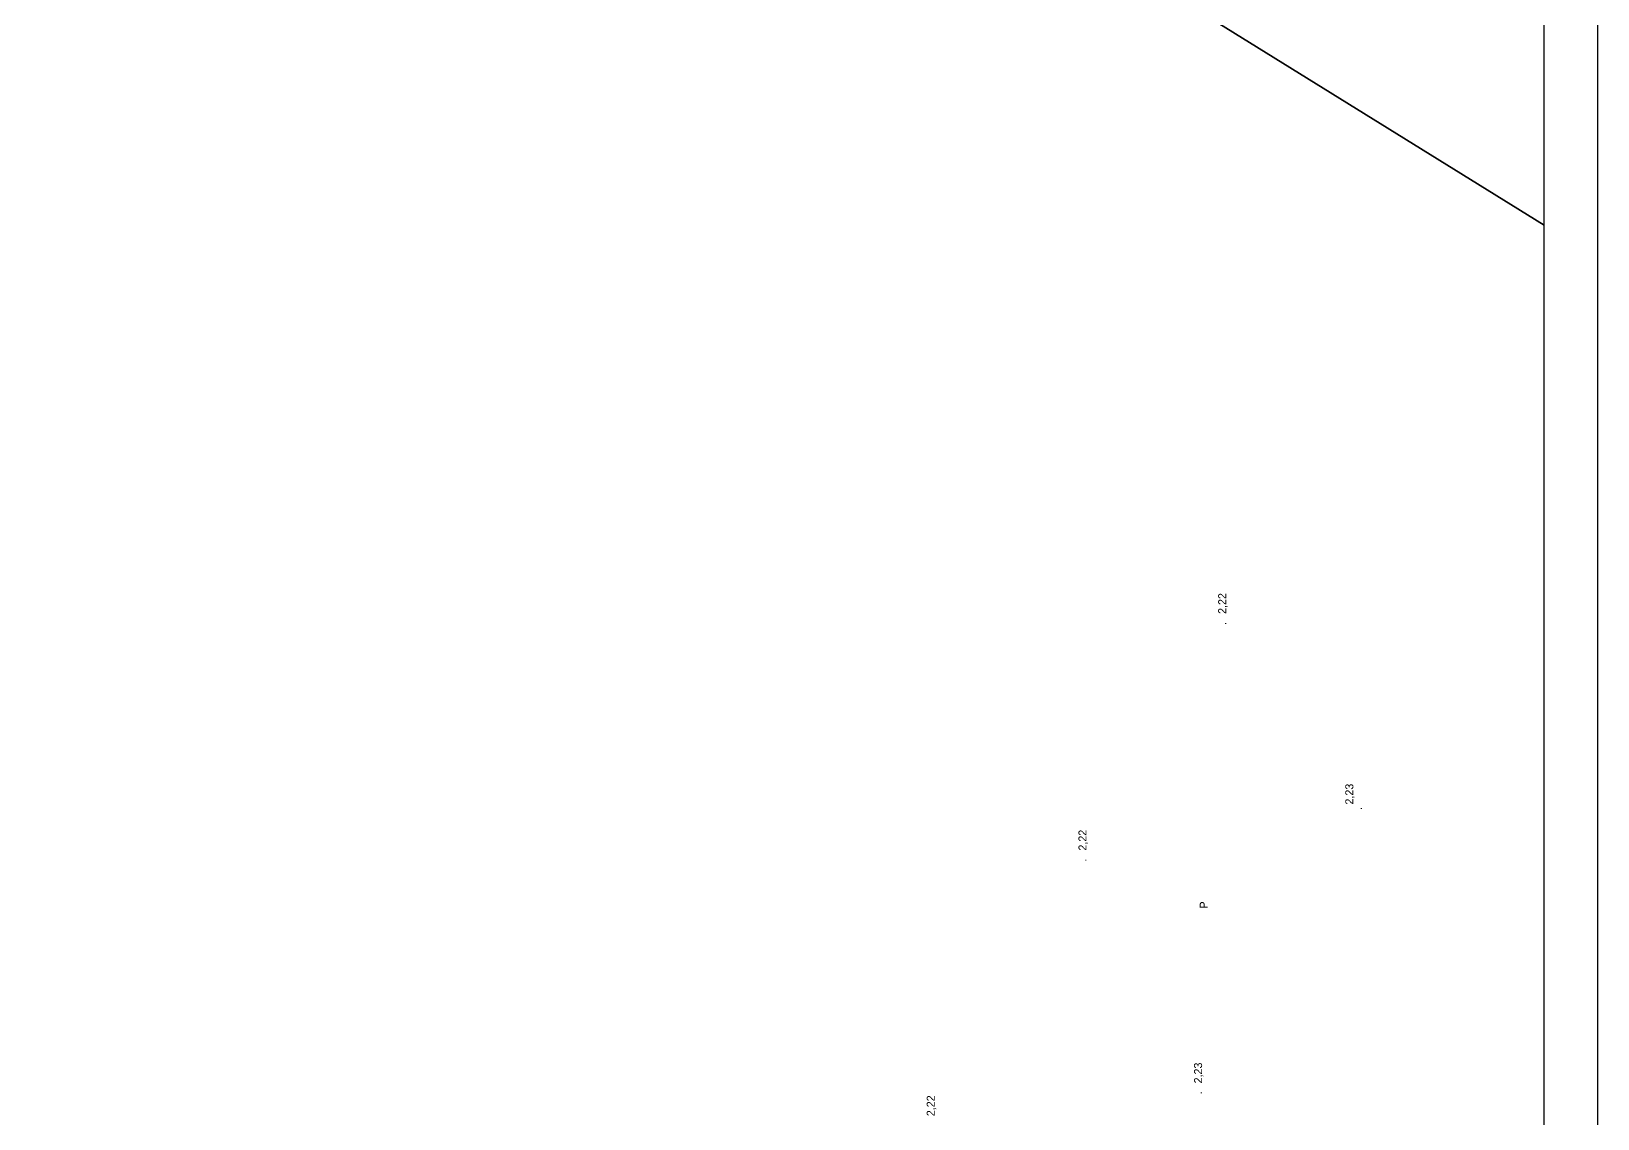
# Model space of a CAD drawing. Extents: x 730654 to 731244, y 4379381 to 4380408.
# Drawn here: x 730950.5 to 731244, y 4379690.5 to 4379894.2 of the extents above; entities that cross this region are included whole.
import ezdxf

# ---------------------------------------------------------------- set-up
doc = ezdxf.new("R2010")
doc.units = 0
doc.layers.get('0').update_dxf_attribs({"linetype": 'CONTINUOUS'})
doc.layers.add('36', color=7, linetype='CONTINUOUS')
doc.layers.add('48', color=7, linetype='CONTINUOUS')

msp = doc.modelspace()

# ---------------------------------------------------------------- texts
at = {"layer": '36', "color": 0, "linetype": 'CONTINUOUS'}
msp.add_text('P', height=1.5, rotation=90, dxfattribs=at).set_placement((731170.93, 4379729.84))
at = {"layer": '48', "color": 0, "linetype": 'CONTINUOUS'}
for s, p in [(' 2,22', (731174.39, 4379784.5)), ('.', (731174.39, 4379783)), (' 2,23', (731198.21, 4379748.77)), ('.', (731199.83, 4379748.28)), (' 2,22', (731148.21, 4379740.14)), ('.', (731148.21, 4379738.64)), (' 2,23', (731169.87, 4379696.5)), (' 2,22', (731119.77, 4379690.36)), ('.', (731169.87, 4379695))]:
    msp.add_text(s, height=1.5, rotation=90, dxfattribs=at).set_placement(p)

# ---------------------------------------------------------------- meshes
at = {"color": 0, "linetype": 'CONTINUOUS'}
mesh = msp.add_polyface(dxfattribs=at)
corners = [(730654.5, 4379381), (730654.5, 4379381), (730654.5, 4379571.96), (730962.5, 4379381), (730654.5, 4379746.49), (731244, 4379381), (730654.5, 4380407.5), (731244, 4380042.01), (731244, 4380407.5)]
mesh.append_faces([[corners[k] for k in face] for face in [(0, 1, 3, 2), (2, 3, 5, 4), (4, 5, 7, 6), (6, 7, 8, 8)]], dxfattribs={"vtx0": -1, "vtx2": -1, "color": 0})
mesh = msp.add_polyface(dxfattribs=at)
corners = [(730664.5, 4379391), (730664.5, 4379391), (730664.5, 4379575.76), (730962.5, 4379391), (730664.5, 4379744.09), (731234, 4379391), (730664.5, 4380211), (731234, 4379857.91), (730962.5, 4380211), (731234, 4380042.67), (731234, 4380211)]
mesh.append_faces([[corners[k] for k in face] for face in [(0, 1, 3, 2), (2, 3, 5, 4), (4, 5, 7, 6), (6, 7, 9, 8), (8, 9, 10, 10)]], dxfattribs={"vtx0": -1, "vtx2": -1, "color": 0})

doc.saveas('drawing.dxf')
